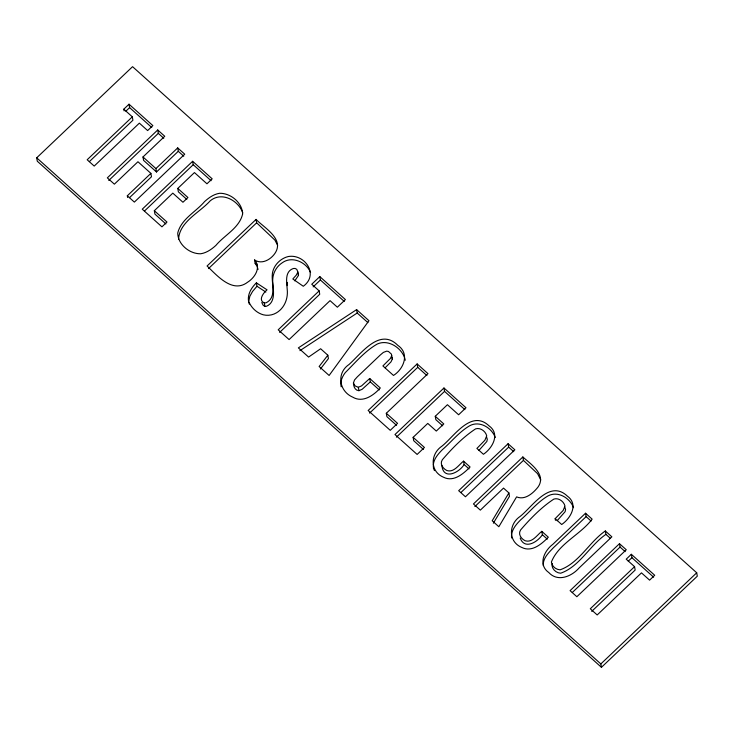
<?xml version="1.0" encoding="UTF-8"?>
<svg xmlns="http://www.w3.org/2000/svg" width="734" height="734" viewBox="0 0 734 734"><rect width="100%" height="100%" fill="white"/><g stroke="black" fill="none" stroke-linecap="round" stroke-linejoin="round"><path stroke-width="1.1" d="M441.932 465.585C443.29 480.44 458.998 472.889 464.127 464.53L463.539 461.136C458.695 464.888 453.97 472.769 446.914 470.567C443.033 468.668 439.427 463.916 442.363 459.713C452.162 448.346 463.081 437.097 475.623 428.858C480.394 427.335 485.587 431.243 486.715 435.831L484.89 440.272L476.898 448.437L483.431 454.291C492.459 448.107 500.496 434.097 489.092 425.894C471.265 408.911 453.878 436.877 441.813 446.254C430.308 454.007 429.766 471.503 443.519 477.238C453.621 482.339 463.365 473.806 470.072 466.989L463.539 461.136M287.297 285.627L287.352 282.379M433.344 466.842C432.776 459.888 437.877 454.291 442.4 449.658C451.52 441.776 459.135 431.904 469.659 425.766C479.568 420.325 491.707 427.748 495.294 437.492M511.58 537.976C510.754 530.682 515.828 524.682 520.663 519.865C529.783 511.983 537.398 502.12 547.922 495.973C557.831 490.532 569.969 497.955 573.557 507.708M543.288 565.593C542.765 558.235 548.729 552.665 553.381 547.757L586.136 516.617L585.548 513.222L552.794 544.362C544.05 550.895 537.783 564.804 548.784 572.538C557.794 582.356 571.639 576.456 579.108 567.96L611.862 536.829L605.33 530.966C589.237 541.986 578.97 563.226 560.07 569.823C555.886 569.639 551.849 566.29 551.399 562.042C558.565 543.582 580.603 534.6 592.136 519.14L585.548 513.222M249.331 304.133C246.285 296.151 250.725 288.315 256.395 282.856L267.048 289.847C263.634 292.582 257.744 300.188 264.313 302.958L265.965 302.839C276.562 297.866 271.745 284.489 272.241 275.342C272.516 266.414 279.727 258.634 288.223 256.542C304.821 253.625 319.299 274.681 303.289 286.26L292.82 278.993L296.261 275.149L297.894 272.039L296.747 269.323L295.114 268.442L293.233 268.525C284.526 271.617 286.719 282.122 287.196 289.26C288.279 298.399 284.553 308.051 276.434 312.849A16.313 15.001 -9.8 0 1 263.368 314.822C256.863 313.033 251.514 307.996 248.899 301.839M248.854 300.839L249.844 296.279L252.569 291.435L256.983 286.251L256.395 282.856M552.418 563.611L551.986 565.437C552.436 569.685 556.473 573.034 560.657 573.217C579.557 566.62 589.824 545.39 605.917 534.361L605.33 530.966M353.439 382.992L355.072 385.91L358.339 387.277L361.55 385.91L369.716 378.487L370.303 381.882L362.137 389.304L358.926 390.681C354.999 390.58 353.485 386.332 353.439 382.992L354.531 379.946L357.311 376.854L380.35 354.944L383.377 352.403L386.699 351.146L388.442 351.448L391.424 354.118L392.314 359.054L390.983 361.88L385.121 367.789M391.727 355.651L390.396 358.486L382.9 365.945L393.488 375.45C403.828 368.908 409.976 353.549 397.773 345.319C379.762 327.153 361.192 353.724 349.017 364.495C336.255 373.101 338.97 391.231 352.751 397.158C362.853 403.131 373.588 395.415 380.304 387.983L369.716 378.487M298.316 274.03L298.481 275.433L294.784 280.856M508.891 492.918L492.193 520.755L498.845 526.728L516.589 496.89C525.076 500.469 533.132 493.193 538.059 487.018C546.738 474.669 530.71 464.081 522.847 456.97L473.448 503.946L480.348 510.13L503.524 488.101L508.891 492.918L509.479 496.312L493.349 523.195M327.832 355.21L319.125 366.514L329.116 375.469L368.954 320.694L356.605 309.62L298.362 347.888L308.592 357.063L320.63 348.751L327.832 355.21L328.419 358.614L320.382 369.037M36.7 157.819L132.56 66.675L696.713 572.786L697.3 576.181L601.44 667.325L37.287 161.214L36.7 157.819L600.852 663.931L601.44 667.325M123.789 109.183L129.019 104.21L152.855 125.606L147.635 130.569L139.359 123.147L94.2 166.077L87.172 159.764L132.322 116.834L123.789 109.183L124.083 110.88M125.872 111.155L129.606 107.614L129.019 104.21M89.392 161.599L132.909 120.229L132.322 116.834M156.516 171.985L155.929 168.581L177.701 147.892L178.289 151.287L156.516 171.985L143.57 160.361L142.983 156.966L164.746 136.267L157.718 129.964L107.338 177.857L114.376 184.17L137.946 161.755L150.892 173.371L151.479 176.775L129.533 197.639M108.751 180.472L158.305 133.359L157.718 129.964M127.615 197.483L127.321 195.785L150.892 173.371M192.638 161.287L142.258 209.19L161.939 226.834L166.976 222.044L154.333 210.713L172.811 193.143L182.959 202.254L187.932 197.519L177.784 188.418L194.446 172.573L206.96 183.794L212.19 178.83L192.638 161.287L193.225 164.691L211.071 180.702M144.497 211.016L193.225 164.691M256.056 219.411L207.071 265.992C217.007 275.424 232.513 293.866 247.679 282.168C254.781 277.736 261.46 267.47 254.57 259.983C261.854 264.754 270.708 259.662 275.011 253.267C284.636 238.908 264.13 227.815 256.056 219.411L256.643 222.815L274.865 240.055L277.626 245.275M208.493 268.598L256.643 222.815M319.143 290.875L278.204 329.805L289.095 339.576L330.043 300.646L337.365 307.216L345.411 299.573L319.804 276.599L311.757 284.251L319.143 290.875L319.73 294.27L279.608 332.419M313.152 286.884L320.391 279.993L319.804 276.599M417.141 363.926L368.156 410.499L390.249 430.326L397.571 423.362L386.313 413.26L427.977 373.643L417.141 363.926L417.729 367.321L426.904 375.551M369.578 413.114L417.729 367.321M443.96 387.983L394.975 434.556L417.132 454.438L424.445 447.474L413.132 437.326L427.766 423.408L436.299 431.069L443.795 423.931L435.262 416.279L447.419 404.718L458.622 414.765L465.998 407.755L443.96 387.983L444.547 391.378L464.888 409.627M396.388 437.17L444.547 391.378M478.871 450.511L486.871 441.437L487.303 439.226L486.541 436.932M508.075 443.721L458.677 490.688L465.448 496.771L514.855 449.804L508.075 443.721L508.662 447.116L513.745 451.676M460.906 492.523L508.662 447.116M474.861 506.561L523.434 460.374L522.847 456.97M555.161 518.644L561.694 524.507C570.722 518.314 578.759 504.313 567.354 496.111C549.527 479.119 532.141 507.093 520.076 516.47C508.57 524.214 508.029 541.72 521.782 547.445C531.893 552.555 541.628 544.022 548.335 537.205L541.802 531.343C536.958 535.095 532.233 542.986 525.177 540.774C521.296 538.875 517.69 534.132 520.626 529.93C530.425 518.553 541.343 507.304 553.886 499.074C558.657 497.542 563.85 501.46 564.978 506.038L563.152 510.488L555.161 518.644L555.454 520.342M541.802 531.343L542.389 534.747C537.49 542.068 524.599 550.142 520.186 538.031M557.143 520.718L565.143 511.644L565.565 509.442L564.804 507.148M619.487 543.674L570.089 590.641L576.86 596.724L626.267 549.748L619.487 543.674L620.074 547.069L625.157 551.629M572.318 592.476L620.074 547.069M634.571 566.666L590.292 608.77L597.192 614.954L641.47 572.859L649.59 580.144L654.71 575.273L631.332 554.298L626.212 559.17L634.571 566.666L635.158 570.07L591.705 611.385M628.258 561.171L631.919 557.693L631.332 554.298M600.852 663.931L696.713 572.786M299.903 350.659L357.192 313.014L356.605 309.62M261.772 302.509L263.222 305.381L264.901 306.353L266.552 306.243C275.498 302.39 273.479 291.224 272.892 283.434C271.782 275.369 275.36 267.24 282.214 262.8C291.967 255.606 306.234 262.056 310.583 272.433M254.57 259.983L255.157 263.387L256.946 264.231M256.983 286.251L265.855 292.077M177.701 147.892L184.729 154.195L134.359 202.098L127.321 195.785M523.434 460.374L537.572 473.669L540.784 479.981M586.136 516.617L591.081 521.057M605.917 534.361L610 538.022M631.919 557.693L653.627 577.172M129.606 107.614L151.745 127.477M158.305 133.359L163.774 138.267M178.289 151.287L183.757 156.195M320.391 279.993L344.292 301.435M357.192 313.014L367.899 322.621M142.983 156.966L155.929 168.581M442.675 425.803L435.849 419.674L435.262 416.279M186.821 199.4L178.371 191.813L177.784 188.418M464.127 464.53L469.026 468.925M542.389 534.747L547.289 539.141M370.303 381.882L379.267 389.919M396.553 425.316L386.901 416.664L386.313 413.26M423.417 449.428L413.719 440.721L413.132 437.326M165.875 223.934L154.92 214.108L154.333 210.713M255.157 263.387L257.12 266.35L258.065 269.451M242.725 212.667C238.165 200.254 221.604 191.271 210.199 200.841C199.556 212.667 179.426 221.714 178.564 239.302M433.317 467.769L434.436 470.595M392.011 357.522L392.314 359.054M358.339 387.277L358.926 390.681M297.894 272.039L298.481 275.433M264.313 302.958L264.901 306.353M405.278 360.229C402.975 348.696 388.827 338.759 377.304 344.017C364.816 351.146 355.384 362.559 345.292 372.606C342.163 376.625 340.026 381.625 341.136 386.79M242.642 213.97C239.412 228.026 224.521 235.045 215.897 245.404C211.585 249.312 206.658 252.826 200.786 253.762C189.721 254.102 177.848 244.495 177.738 233.082C181.096 219.035 195.859 211.952 204.557 201.602C208.841 197.712 213.741 194.189 219.585 193.29C230.678 193.024 242.284 202.612 242.642 213.97"/></g></svg>
